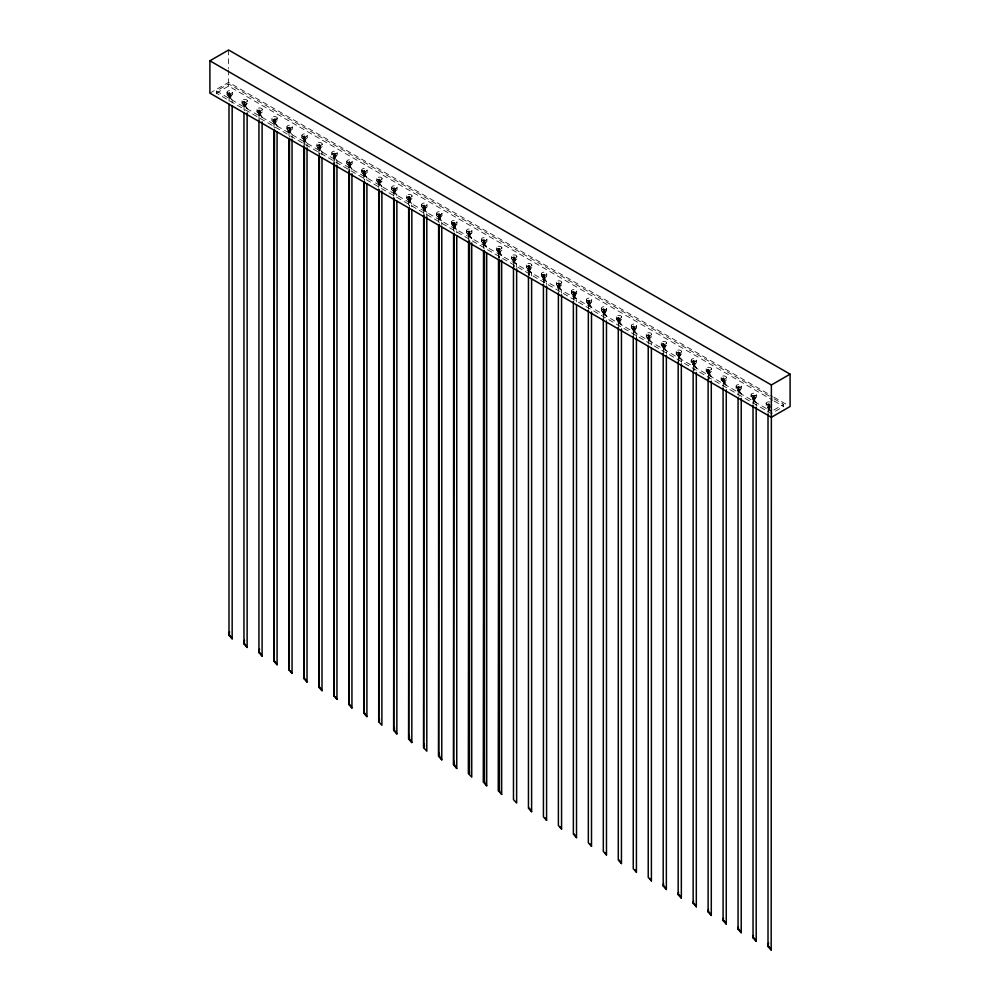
<?xml version="1.0" encoding="UTF-8"?>
<svg xmlns="http://www.w3.org/2000/svg" width="1000" height="1000" viewBox="0 0 1000 1000"><rect width="100%" height="100%" fill="white"/><g stroke="black" fill="none" stroke-linecap="round" stroke-linejoin="round"><path stroke-width="0.75" stroke-dasharray="5 3.75" d="M228.988 101.088L229.562 92.75L229.925 96.363L232.162 99.887L232.162 103.012M243.962 109.725L244.537 101.388L244.9 109.688M258.938 118.375L259.513 110.037L259.875 118.338M273.913 127.025L274.488 118.675L274.85 126.975M288.888 135.662L289.462 127.325L289.812 130.938L292.05 134.462L292.05 137.587M303.85 144.312L304.425 135.963L304.788 139.575L307.025 143.112L307.025 146.237M318.825 154.512L319.4 144.613L319.762 148.225L322 151.762L322 154.875M333.8 163.162L334.375 153.25L334.738 156.875L336.962 160.4L336.962 163.525M348.775 171.8L349.35 161.9L349.712 171.762M363.75 178.888L364.325 170.55L364.688 180.413M378.725 187.525L379.3 179.188L379.65 187.488M393.688 196.175L394.263 187.838L394.625 196.137M408.663 204.825L409.237 196.475L409.6 200.087L411.825 203.625L411.825 206.75M423.638 213.463L424.212 205.125L424.575 208.738L426.8 212.262L426.8 216.95M438.612 222.113L439.188 213.762L439.55 217.375L441.775 220.912L441.775 225.6M453.587 230.75L454.162 222.413L454.513 226.025L456.75 229.55L456.75 232.675M468.55 239.4L469.125 231.05L469.487 239.35M483.525 248.038L484.1 239.7L484.462 248M498.5 258.25L499.075 248.337L499.438 258.212M513.475 266.887L514.05 256.988L514.412 260.6L516.638 264.137L516.638 267.262M528.45 275.538L529.025 265.637L529.388 269.25L531.613 272.775L531.613 275.9M543.425 282.625L544 274.275L544.35 277.887L546.587 281.425L546.587 284.55M558.387 291.262L558.962 282.925L559.325 286.537L561.562 290.062L561.562 293.188M573.362 299.913L573.938 291.562L574.3 295.175L576.525 298.712L576.525 301.837M588.337 308.55L588.913 300.212L589.275 308.512M603.312 317.2L603.888 308.85L604.25 317.15M618.288 325.838L618.862 317.5L619.212 325.8M633.25 334.487L633.825 326.138L634.188 329.762L636.425 333.288L636.425 337.975M648.225 343.125L648.8 334.787L649.163 338.4L651.4 341.938L651.4 345.062M663.2 351.775L663.775 343.438L664.137 347.05L666.363 350.575L666.363 353.7M678.175 361.975L678.75 352.075L679.112 355.688L681.338 359.225L681.338 362.35M693.15 370.625L693.725 360.725L694.087 370.588M708.112 379.275L708.7 369.363L709.05 379.225M723.088 386.35L723.662 378.013L724.025 386.312M738.062 395L738.637 386.65L739 396.512M753.037 403.638L753.612 395.3L753.975 398.913L756.2 402.45L756.2 405.562M768.012 412.287L768.587 403.938L768.95 407.562M229.713 94.925C230.062 100.15 226.65 94.525 229.387 93.65C231.438 93.038 231.838 96.925 230.025 97.175M228.487 96.487L229.387 95.8M230.925 94.338L229.713 95.037M243.463 102.975C246.713 109.275 240.05 103.162 244.675 102.275C249.338 103.225 242.6 109.262 245.9 102.975M243.463 105.138L244.363 104.45M258.425 111.625C261.988 107.888 260.5 118.75 259.962 112.238C256.45 110.225 259.8 117.85 259.337 112.238L260.875 111.625M258.425 113.775L259.337 113.1M273.4 120.262C274.788 118.05 277.5 121.337 275.487 122.925C276.05 119.462 270.663 120.35 274.312 123.1M273.4 122.425L274.312 121.737M275.85 120.262L274.312 120.95M290.825 128.912C283.325 138.025 292.562 120.075 289.913 131.75M288.375 131.062L289.275 130.387M304.788 144.262L304.887 138.162L304.25 140.387L303.35 139.713L303.387 137.375L304.25 136.875L305.788 137.55L305.75 139.887L304.887 140.387M303.35 139.713L304.25 139.025M305.788 137.55L304.575 138.262L303.35 137.55M320.763 146.2C313.275 155.312 322.512 137.363 319.862 149.037M318.325 148.35L319.225 147.675M333.288 154.838C335.863 157.587 331.838 158.675 333.65 154.35C335.887 152.9 336.962 157.287 334.837 157.675M333.288 157L334.2 156.312M335.737 154.838L334.513 155.55M350.712 163.487L349.175 164.1C349.613 169.975 346.3 162.062 349.8 162.8C352.537 163.675 349.125 169.312 349.487 164.075M348.263 165.637L349.175 164.963M363.237 172.138C366.875 168.5 365.387 179.387 364.462 172.725C362.738 171.762 362.713 173.425 363.6 174.788C364.363 174.4 364.1 172.688 365.688 172.138M363.237 174.288L364.15 173.6M378.212 180.775C379.6 178.55 382.312 181.85 380.3 183.425C380.863 179.975 375.475 180.863 379.113 183.612M378.212 182.938L379.113 182.25M380.65 180.775L379.113 181.462M393.188 189.425C396.75 185.688 395.25 196.55 394.725 190.037C391.163 188.175 394.525 195.662 394.412 190.012M393.188 191.575L394.087 190.9M395.625 189.425L394.412 190.125M408.162 198.062C410.725 200.812 406.7 201.9 408.512 197.562C410.75 196.125 411.825 200.512 409.7 200.9M408.162 200.225L409.062 199.537M410.6 198.062L409.062 198.75L409.7 198.75L409.6 206.337M423.125 206.713C425.688 209.45 421.675 210.538 423.488 206.213C425.725 204.762 426.8 209.163 424.663 209.55M423.125 208.863L424.038 208.188M425.575 206.713L424.038 207.387L424.663 207.387L424.575 213.425M440.55 215.35L439.012 215.963C439.6 221.612 436.15 214.537 439.325 214.65C441.175 214.438 441.325 218 439.637 218.188M438.1 217.512L439.012 216.825M454.3 224.587C454.65 229.812 451.238 224.188 453.975 223.312C456.037 222.7 456.438 226.6 454.613 226.838M453.075 226.15L453.975 225.475M455.525 224L454.3 224.7M468.05 232.638C471.613 234.562 465.737 236.562 468.95 231.962C473.95 232.075 467.287 239.35 470.487 232.638M468.05 234.8L468.95 234.112M483.025 241.287C486.65 237.65 485.175 248.538 484.237 241.875C483.05 247.237 481.575 240.725 485.462 241.287M483.025 243.438L483.925 242.763M498.9 252.775C497.075 252.525 497.475 248.625 499.538 249.25C502.275 250.125 498.862 255.75 499.212 250.525M497.987 252.087L498.9 251.4M500.438 249.938L498.9 250.538M512.962 258.575C515.525 261.325 511.512 262.4 513.325 258.075C515.562 256.637 516.638 261.025 514.5 261.413M512.962 260.738L513.875 260.05M515.413 258.575C512.35 259.413 515.662 263.05 514.412 266.85M529.388 275.5C531.225 257.125 526.475 277.9 528.55 266.613C530.737 265.575 531.45 269.75 529.475 270.062M527.938 269.375L528.85 268.7M530.388 267.225L529.163 267.925L527.938 267.225M544.35 282.575L544.45 276.475L543.812 278.7L542.913 278.025L542.95 275.688L543.812 275.188L545.35 275.863L545.312 278.2L544.45 278.7M542.913 278.025L543.812 277.337M545.35 275.863L544.138 276.575L542.913 275.863M560.325 284.513C552.837 293.625 562.075 275.675 559.425 287.35M557.888 286.663L558.787 285.988M575.3 293.15L573.763 293.762C574.362 299.413 570.9 292.337 574.075 292.45C575.925 292.238 576.075 295.8 574.4 295.988M572.863 295.312L573.763 294.625M587.825 301.8C591.388 298.062 589.9 308.925 589.362 302.413C585.85 300.4 589.2 308.038 588.737 302.413L590.275 301.8M587.825 303.95L588.737 303.275M602.8 310.438C606.05 316.75 599.4 310.637 604.025 309.738C608.688 310.688 601.95 316.725 605.25 310.438M602.8 312.6L603.713 311.913M617.775 319.088C621.337 315.35 619.85 326.213 619.312 319.7C617.25 318.412 616.862 321.287 618.675 321.925M617.775 321.238L618.675 320.562M620.225 319.088L619 319.788M633.975 328.325C634.325 333.55 630.913 327.925 633.65 327.05C635.7 326.425 636.1 330.325 634.288 330.575M632.75 329.888L633.65 329.2M635.188 327.738L633.975 328.438M650.163 336.375C642.763 345.387 651.812 327.65 649.262 339.212M647.725 338.537L648.625 337.85M662.688 345.025C665.263 347.762 661.237 348.85 663.05 344.525C665.288 343.075 666.363 347.475 664.237 347.863M662.688 347.175L663.6 346.5M665.138 345.025L663.6 345.7L664.237 345.7L664.137 351.737M680.113 353.663L678.575 354.275C679.163 359.925 675.713 352.837 678.888 352.962C680.738 352.738 680.888 356.312 679.2 356.5M677.663 355.825L678.575 355.138M692.638 362.312C696.275 358.675 694.788 369.562 693.863 362.9C692.138 361.938 692.113 363.6 693 364.963C693.763 364.588 693.5 362.863 695.088 362.312M692.638 364.462L693.55 363.787M707.613 370.95C711.237 367.312 709.762 378.212 708.838 371.538C707.113 370.588 707.087 372.25 707.975 373.612C708.737 373.225 708.475 371.512 710.05 370.95M707.613 373.113L708.512 372.425M723.487 382.438C720.825 370.8 729.438 388.3 723.487 380.213M722.588 381.75L723.487 381.075M725.025 379.6L723.8 380.3L722.588 379.6M737.562 388.237C739.1 385.8 741.737 389.875 739.388 391.012C737.412 382.8 737.163 396.15 738.462 388.85L740 388.237M737.562 390.4L738.462 389.712M752.525 396.887C755.088 399.637 751.075 400.712 752.887 396.388C755.125 394.95 756.2 399.338 754.062 399.725M752.525 399.038L753.438 398.363M754.975 396.887L753.75 397.587M769.95 405.538L768.413 406.138C769 411.8 765.55 404.712 768.725 404.825C770.575 404.613 770.725 408.175 769.038 408.363M767.5 407.688L768.413 407M209.9 93.138L228.625 82.338L772.513 396.35M774.175 398.888L783.625 404.35L783.625 406.5L771.375 413.575L216.375 93.138L216.375 90.988L228.625 83.912L772.825 398.113M216.375 93.138L228.625 86.075L772.825 400.262M773.825 410L783.625 404.35M230.025 96.312L229.387 96.312M245 104.95L244.363 104.95M259.962 113.6L259.337 113.6M274.938 122.238L274.312 122.238M289.913 130.887L289.275 130.887M304.887 139.525L304.25 139.525M319.862 148.175L319.225 148.175M334.837 156.812L334.2 156.812M349.8 165.463L349.175 165.463M364.775 174.112L364.15 174.112M409.7 200.037L409.062 200.037M424.663 208.688L424.038 208.688M439.637 217.325L439.012 217.325M454.613 225.975L453.975 225.975M499.538 251.912L498.9 251.912M514.5 260.55L513.875 260.55M529.475 269.2L528.85 269.2M544.45 277.838L543.812 277.838M559.425 286.488L558.787 286.488M574.4 295.125L573.763 295.125M589.362 303.775L588.737 303.775M604.338 312.413L603.713 312.413M619.312 321.062L618.675 321.062M634.288 329.712L633.65 329.712M649.262 338.35L648.625 338.35M664.237 347L663.6 347M679.2 355.637L678.575 355.637M694.175 364.288L693.55 364.288M709.15 372.925L708.512 372.925M739.1 390.213L738.462 390.213M754.062 398.862L753.438 398.862M769.038 407.512L768.413 407.512M334.513 155.425L334.738 163.113M349.487 164.188L348.263 163.487M379.113 182.75L381.887 186.337L381.887 189.462M394.087 191.4L396.863 194.975L396.863 198.1M468.95 234.613L471.725 238.2L471.725 241.325M483.925 243.263L486.7 246.85L486.7 249.975M499.212 250.637L497.987 249.938M574.075 293.738L574.3 299.862M574.075 293.863L572.863 293.15M678.888 354.25L679.112 361.938M678.888 354.375L677.663 353.663M723.487 381.575L726.263 385.15L726.263 388.275M753.75 397.475L753.975 403.6M768.725 406.125L768.95 412.25M768.725 406.238L767.5 405.538M230.025 95.8L230.925 96.487M245 104.45L245.9 105.138M259.962 113.1L260.875 113.775M274.938 121.737L275.85 122.425M289.913 130.387L290.825 131.062M304.887 139.025L305.788 139.713M319.862 147.675L320.763 148.35M334.837 156.312L335.737 157M349.8 164.963L350.712 165.637M364.775 173.6L365.688 174.288M379.75 182.25L380.65 182.938M394.725 190.9L395.625 191.575M409.7 199.537L410.6 200.225M424.663 208.188L425.575 208.863M439.637 216.825L440.55 217.512M454.613 225.475L455.525 226.15M469.588 234.112L470.487 234.8M484.562 242.763L485.462 243.438M499.538 251.4L500.438 252.087M514.5 260.05L515.413 260.738M529.475 268.7L530.388 269.375M544.45 277.337L545.35 278.025M559.425 285.988L560.325 286.663M574.4 294.625L575.3 295.312M589.362 303.275L590.275 303.95M604.338 311.913L605.25 312.6M619.312 320.562L620.225 321.238M634.288 329.2L635.188 329.888M649.262 337.85L650.163 338.537M664.237 346.5L665.138 347.175M679.2 355.138L680.113 355.825M694.175 363.787L695.088 364.462M709.15 372.425L710.05 373.113M724.125 381.075L725.025 381.75M739.1 389.712L740 390.4M754.062 398.363L754.975 399.038M769.038 407L769.95 407.688M773.863 397.125L787.387 404.938M774.175 401.037L783.625 406.5M216.375 90.988L771.375 411.413M768.012 407.6L771.175 411.087M753.037 398.95L756.2 402.45M738.062 390.312L741.225 393.8L741.225 396.925M723.088 381.662L726.263 385.15M708.112 373.025L711.287 376.512L711.287 379.637M693.15 364.375L696.312 367.863L696.312 370.988M678.175 355.737L681.338 359.225M663.2 347.088L666.363 350.575M648.225 338.45L651.4 341.938M633.25 329.8L636.425 333.288M618.288 321.15L621.45 324.65L621.45 329.325M603.312 312.512L606.475 316L606.475 320.688M588.337 303.863L591.5 307.35L591.5 310.475M573.362 295.225L576.525 298.712M558.387 286.575L561.562 290.062M543.425 277.938L546.587 281.425M528.45 269.288L531.613 272.775M513.475 260.65L516.638 264.137M498.5 252L501.662 255.487L501.662 258.612M483.525 243.35L486.7 246.85M468.55 234.713L471.725 238.2M453.587 226.062L456.75 229.55M438.612 217.425L441.775 220.912M423.638 208.775L426.8 212.262M408.663 200.138L411.825 203.625M393.688 191.488L396.863 194.975M378.725 182.85L381.887 186.337M363.75 174.2L366.912 177.688L366.912 180.812M348.775 165.55L351.938 169.05L351.938 172.175M333.8 156.912L336.962 160.4M318.825 148.262L322 151.762M303.85 139.625L307.025 143.112M288.888 130.975L292.05 134.462M273.913 122.338L277.075 125.825L277.075 128.95M258.938 113.688L262.1 117.175L262.1 120.3M243.962 105.05L247.125 108.537L247.125 113.225M228.988 96.4L232.162 99.887M739 390.275L741.225 393.8M709.05 372.975L711.287 376.512M694.087 364.338L696.312 367.863M619.212 321.112L621.45 324.65M604.25 312.475L606.475 316M589.275 303.825L591.5 307.35M499.438 251.962L501.662 255.487M364.688 174.163L366.912 177.688M349.712 165.512L351.938 169.05M274.85 122.287L277.075 125.825M259.875 113.65L262.1 117.175M244.9 105L247.125 108.537M647.725 336.375L649.262 336.987L649.163 343.088M632.75 327.738L634.288 328.338L634.188 334.45M557.888 284.513L559.425 285.188L559.325 291.225M453.075 224L454.613 224.613L454.513 230.712M438.1 215.35L439.637 215.963L439.55 222.062M318.325 146.2L319.862 146.875L319.762 154.475M288.375 128.912L289.913 129.588L289.812 135.625M228.487 94.338L230.025 94.95L229.925 101.05M768.587 403.938L768.587 411.75M770.05 402.05A2.65 1.525 0 0 0 766.075 403.375L766.075 405.538A2.65 1.525 0 0 0 770.05 406.85M756.4 394.738L756.4 396.887A2.65 1.525 0 0 1 752.425 398.212A2.65 1.525 0 0 1 752.425 395.562A2.65 1.525 0 0 1 756.4 396.887M753.612 395.3L753.612 403.113M751.1 394.738L751.1 396.887M741.425 386.087L741.425 388.237A2.65 1.525 0 0 1 737.45 389.562A2.65 1.525 0 0 1 737.45 386.925A2.65 1.525 0 0 1 741.425 388.237M738.637 386.65L738.637 394.462M736.137 386.087L736.137 388.237M726.45 377.438A2.65 1.525 0 0 1 722.487 378.762A2.65 1.525 0 0 1 722.487 376.125A2.65 1.525 0 0 1 726.45 377.438L726.45 379.6M723.662 378.013L723.662 385.825M721.162 377.438L721.162 379.6M711.475 368.8A2.65 1.525 0 0 1 707.513 370.125A2.65 1.525 0 0 1 707.513 367.475A2.65 1.525 0 0 1 711.475 368.8L711.475 370.95M708.7 369.363L708.7 378.738M706.188 368.8L706.188 370.95M696.513 360.15L696.513 362.312A2.65 1.525 0 0 1 692.537 363.638A2.65 1.525 0 0 1 692.537 360.988A2.65 1.525 0 0 1 696.513 362.312M693.725 360.725L693.725 370.087M691.213 360.15L691.213 362.312M681.538 351.512A2.65 1.525 0 0 1 677.562 352.837A2.65 1.525 0 0 1 677.562 350.188A2.65 1.525 0 0 1 681.538 351.512L681.538 353.663M678.75 352.075L678.75 361.45M676.237 351.512L676.237 353.663M666.562 342.863A2.65 1.525 0 0 1 662.588 344.188A2.65 1.525 0 0 1 662.588 341.538A2.65 1.525 0 0 1 666.562 342.863L666.562 345.025M663.775 343.438L663.775 352.8M661.263 342.863L661.263 345.025M651.587 334.225A2.65 1.525 0 0 1 647.625 335.538A2.65 1.525 0 0 1 647.625 332.9A2.65 1.525 0 0 1 651.587 334.225L651.587 336.375M648.8 334.787L648.8 344.162M646.3 334.225L646.3 336.375M636.613 325.575L636.613 327.738M633.825 326.138L633.825 335.513M631.325 325.575L631.325 327.738M621.65 316.938A2.65 1.525 0 0 1 617.675 318.25A2.65 1.525 0 0 1 617.675 315.613A2.65 1.525 0 0 1 621.65 316.938L621.65 319.088M618.862 317.5L618.862 326.875M616.35 316.938L616.35 319.088M606.675 308.288L606.675 310.438M603.888 308.85L603.888 318.225M601.375 308.288L601.375 310.438M591.7 299.637L591.7 301.8M588.913 300.212L588.913 308.025M586.4 299.637L586.4 301.8M576.725 291L576.725 293.15M573.938 291.562L573.938 299.375M571.438 291L571.438 293.15M561.75 282.35A2.65 1.525 0 0 1 557.788 283.675A2.65 1.525 0 0 1 557.788 281.025A2.65 1.525 0 0 1 561.75 282.35L561.75 284.513M558.962 282.925L558.962 290.738M556.462 282.35L556.462 284.513M546.775 273.712L546.775 275.863M544 274.275L544 282.087M541.487 273.712L541.487 275.863M531.812 265.062A2.65 1.525 0 0 1 527.837 266.388A2.65 1.525 0 0 1 527.837 263.738A2.65 1.525 0 0 1 531.812 265.062L531.812 267.225M529.025 265.637L529.025 275M526.512 265.062L526.512 267.225M516.838 256.425A2.65 1.525 0 0 1 512.863 257.75A2.65 1.525 0 0 1 512.863 255.1A2.65 1.525 0 0 1 516.838 256.425L516.838 258.575M514.05 256.988L514.05 266.363M511.538 256.425L511.538 258.575M501.863 247.775A2.65 1.525 0 0 1 497.887 249.1A2.65 1.525 0 0 1 497.887 246.45A2.65 1.525 0 0 1 501.863 247.775L501.863 249.938M499.075 248.337L499.075 257.712M496.562 247.775L496.562 249.938M486.887 239.137L486.887 241.287M484.1 239.7L484.1 249.075M481.6 239.137L481.6 241.287M471.912 230.487L471.912 232.638M469.125 231.05L469.125 240.425M466.625 230.487L466.625 232.638M456.95 221.838L456.95 224M454.162 222.413L454.162 231.788M451.65 221.838L451.65 224M441.975 213.2L441.975 215.35M439.188 213.762L439.188 223.137M436.675 213.2L436.675 215.35M427 204.55L427 206.713M424.212 205.125L424.212 214.5M421.7 204.55L421.7 206.713M412.025 195.912A2.65 1.525 0 0 1 408.05 197.237A2.65 1.525 0 0 1 408.05 194.587A2.65 1.525 0 0 1 412.025 195.912L412.025 198.062M409.237 196.475L409.237 205.85M406.737 195.912L406.737 198.062M397.05 187.262L397.05 189.425M394.263 187.838L394.263 195.637M391.763 187.262L391.763 189.425M382.075 178.625A2.65 1.525 0 0 1 378.113 179.95A2.65 1.525 0 0 1 378.113 177.3A2.65 1.525 0 0 1 382.075 178.625L382.075 180.775M379.3 179.188L379.3 187M376.788 178.625L376.788 180.775M367.113 169.975L367.113 172.138M364.325 170.55L364.325 179.913M361.812 169.975L361.812 172.138M352.137 161.337L352.137 163.487M349.35 161.9L349.35 171.275M346.838 161.337L346.838 163.487M337.163 152.688L337.163 154.838A2.65 1.525 0 0 1 333.188 156.163A2.65 1.525 0 0 1 333.188 153.525A2.65 1.525 0 0 1 337.163 154.838M334.375 153.25L334.375 162.625M331.875 152.688L331.875 154.838M322.188 144.037A2.65 1.525 0 0 1 318.225 145.363A2.65 1.525 0 0 1 318.225 142.725A2.65 1.525 0 0 1 322.188 144.037L322.188 146.2M319.4 144.613L319.4 153.988M316.9 144.037L316.9 146.2M307.213 135.4L307.213 137.55M304.425 135.963L304.425 145.338M301.925 135.4L301.925 137.55M292.25 126.75L292.25 128.912M289.462 127.325L289.462 136.7M286.95 126.75L286.95 128.912M277.275 118.112A2.65 1.525 0 0 1 273.3 119.438A2.65 1.525 0 0 1 273.3 116.788A2.65 1.525 0 0 1 277.275 118.112L277.275 120.262A2.65 1.525 0 0 1 273.3 121.587A2.65 1.525 0 0 1 273.3 118.938A2.65 1.525 0 0 1 277.275 120.262M274.488 118.675L274.488 128.05M271.975 118.112L271.975 120.262M262.3 109.462A2.65 1.525 0 0 1 258.325 110.787A2.65 1.525 0 0 1 258.325 108.138A2.65 1.525 0 0 1 262.3 109.462L262.3 111.625M259.513 110.037L259.513 119.4M257 109.462L257 111.625M247.325 100.825A2.65 1.525 0 0 1 243.35 102.15A2.65 1.525 0 0 1 243.35 99.5A2.65 1.525 0 0 1 247.325 100.825L247.325 102.975M244.537 101.388L244.537 110.763M242.037 100.825L242.037 102.975M232.35 92.175L232.35 94.338M229.562 92.75L229.562 100.55M228.625 50L228.625 68.475M228.625 70.013L228.625 82.338M228.625 83.912L228.625 86.075M227.062 92.175L227.062 94.338M770.05 404.7A2.65 1.525 0 0 1 766.075 403.375M766.075 405.538A2.65 1.525 0 0 1 770.05 404.212M245 103.663L244.363 103.588L245 103.588M604.338 311.125L603.713 311.05L604.338 311.05M677.013 354.75A2.65 1.525 0 0 0 681.45 354.062A2.65 1.525 0 0 0 678.2 352.188A2.65 1.525 0 0 0 677.013 354.75M662.05 346.1A2.65 1.525 0 0 0 666.475 345.412A2.65 1.525 0 0 0 663.225 343.55A2.65 1.525 0 0 0 662.05 346.1M647.075 337.463A2.65 1.525 0 0 0 651.5 336.775A2.65 1.525 0 0 0 648.263 334.9A2.65 1.525 0 0 0 647.075 337.463M632.1 326.662A2.65 1.525 0 0 0 636.525 325.975A2.65 1.525 0 0 0 633.288 324.1A2.65 1.525 0 0 0 632.1 326.662M632.1 328.812A2.65 1.525 0 0 0 636.525 328.125A2.65 1.525 0 0 0 633.288 326.25A2.65 1.525 0 0 0 632.1 328.812M617.125 320.163A2.65 1.525 0 0 0 621.55 319.488A2.65 1.525 0 0 0 618.312 317.613A2.65 1.525 0 0 0 617.125 320.163M602.15 309.363A2.65 1.525 0 0 0 606.575 308.688A2.65 1.525 0 0 0 603.337 306.812A2.65 1.525 0 0 0 602.15 309.363M602.15 311.525A2.65 1.525 0 0 0 606.575 310.837A2.65 1.525 0 0 0 603.337 308.962A2.65 1.525 0 0 0 602.15 311.525M587.175 300.725A2.65 1.525 0 0 0 591.613 300.038A2.65 1.525 0 0 0 588.362 298.163A2.65 1.525 0 0 0 587.175 300.725M587.175 302.875A2.65 1.525 0 0 0 591.613 302.2A2.65 1.525 0 0 0 588.362 300.325A2.65 1.525 0 0 0 587.175 302.875M572.212 292.075A2.65 1.525 0 0 0 576.638 291.4A2.65 1.525 0 0 0 573.4 289.525A2.65 1.525 0 0 0 572.212 292.075M572.212 294.237A2.65 1.525 0 0 0 576.638 293.55A2.65 1.525 0 0 0 573.4 291.675A2.65 1.525 0 0 0 572.212 294.237M542.263 274.788A2.65 1.525 0 0 0 546.688 274.1A2.65 1.525 0 0 0 543.45 272.238A2.65 1.525 0 0 0 542.263 274.788M542.263 276.95A2.65 1.525 0 0 0 546.688 276.262A2.65 1.525 0 0 0 543.45 274.387A2.65 1.525 0 0 0 542.263 276.95M557.238 285.587A2.65 1.525 0 0 0 561.663 284.9A2.65 1.525 0 0 0 558.425 283.038A2.65 1.525 0 0 0 557.238 285.587M512.312 259.662A2.65 1.525 0 0 0 516.75 258.975A2.65 1.525 0 0 0 513.5 257.1A2.65 1.525 0 0 0 512.312 259.662M527.288 268.3A2.65 1.525 0 0 0 531.712 267.613A2.65 1.525 0 0 0 528.475 265.75A2.65 1.525 0 0 0 527.288 268.3M482.375 240.212A2.65 1.525 0 0 0 486.8 239.525A2.65 1.525 0 0 0 483.562 237.65A2.65 1.525 0 0 0 482.375 240.212M482.375 242.362A2.65 1.525 0 0 0 486.8 241.688A2.65 1.525 0 0 0 483.562 239.812A2.65 1.525 0 0 0 482.375 242.362M497.35 251.012A2.65 1.525 0 0 0 501.775 250.325A2.65 1.525 0 0 0 498.525 248.45A2.65 1.525 0 0 0 497.35 251.012M452.425 222.925A2.65 1.525 0 0 0 456.85 222.237A2.65 1.525 0 0 0 453.612 220.362A2.65 1.525 0 0 0 452.425 222.925M452.425 225.075A2.65 1.525 0 0 0 456.85 224.4A2.65 1.525 0 0 0 453.612 222.525A2.65 1.525 0 0 0 452.425 225.075M467.4 231.562A2.65 1.525 0 0 0 471.825 230.888A2.65 1.525 0 0 0 468.587 229.013A2.65 1.525 0 0 0 467.4 231.562M467.4 233.725A2.65 1.525 0 0 0 471.825 233.038A2.65 1.525 0 0 0 468.587 231.163A2.65 1.525 0 0 0 467.4 233.725M422.475 205.637A2.65 1.525 0 0 0 426.912 204.95A2.65 1.525 0 0 0 423.663 203.075A2.65 1.525 0 0 0 422.475 205.637M422.475 207.787A2.65 1.525 0 0 0 426.912 207.1A2.65 1.525 0 0 0 423.663 205.238A2.65 1.525 0 0 0 422.475 207.787M437.45 214.275A2.65 1.525 0 0 0 441.875 213.6A2.65 1.525 0 0 0 438.638 211.725A2.65 1.525 0 0 0 437.45 214.275M437.45 216.438A2.65 1.525 0 0 0 441.875 215.75A2.65 1.525 0 0 0 438.638 213.875A2.65 1.525 0 0 0 437.45 216.438M751.875 395.812A2.65 1.525 0 0 0 756.312 395.125A2.65 1.525 0 0 0 753.062 393.25A2.65 1.525 0 0 0 751.875 395.812M736.912 387.163A2.65 1.525 0 0 0 741.338 386.488A2.65 1.525 0 0 0 738.1 384.613A2.65 1.525 0 0 0 736.912 387.163M721.938 380.675A2.65 1.525 0 0 0 726.363 379.988A2.65 1.525 0 0 0 723.125 378.125A2.65 1.525 0 0 0 721.938 380.675M706.963 372.038A2.65 1.525 0 0 0 711.388 371.35A2.65 1.525 0 0 0 708.15 369.475A2.65 1.525 0 0 0 706.963 372.038M691.988 361.238A2.65 1.525 0 0 0 696.413 360.55A2.65 1.525 0 0 0 693.175 358.675A2.65 1.525 0 0 0 691.988 361.238M392.537 188.35A2.65 1.525 0 0 0 396.962 187.662A2.65 1.525 0 0 0 393.725 185.787A2.65 1.525 0 0 0 392.537 188.35M392.537 190.5A2.65 1.525 0 0 0 396.962 189.812A2.65 1.525 0 0 0 393.725 187.95A2.65 1.525 0 0 0 392.537 190.5M407.512 199.15A2.65 1.525 0 0 0 411.938 198.463A2.65 1.525 0 0 0 408.7 196.588A2.65 1.525 0 0 0 407.512 199.15M362.587 171.062A2.65 1.525 0 0 0 367.013 170.375A2.65 1.525 0 0 0 363.775 168.5A2.65 1.525 0 0 0 362.587 171.062M362.587 173.212A2.65 1.525 0 0 0 367.013 172.525A2.65 1.525 0 0 0 363.775 170.65A2.65 1.525 0 0 0 362.587 173.212M377.562 181.863A2.65 1.525 0 0 0 381.987 181.175A2.65 1.525 0 0 0 378.75 179.3A2.65 1.525 0 0 0 377.562 181.863M332.65 153.763A2.65 1.525 0 0 0 337.075 153.088A2.65 1.525 0 0 0 333.825 151.213A2.65 1.525 0 0 0 332.65 153.763M347.612 162.413A2.65 1.525 0 0 0 352.05 161.725A2.65 1.525 0 0 0 348.8 159.85A2.65 1.525 0 0 0 347.612 162.413M347.612 164.562A2.65 1.525 0 0 0 352.05 163.888A2.65 1.525 0 0 0 348.8 162.013A2.65 1.525 0 0 0 347.612 164.562M317.675 147.275A2.65 1.525 0 0 0 322.1 146.6A2.65 1.525 0 0 0 318.863 144.725A2.65 1.525 0 0 0 317.675 147.275M302.7 136.475A2.65 1.525 0 0 0 307.125 135.8A2.65 1.525 0 0 0 303.888 133.925A2.65 1.525 0 0 0 302.7 136.475M302.7 138.637A2.65 1.525 0 0 0 307.125 137.95A2.65 1.525 0 0 0 303.888 136.075A2.65 1.525 0 0 0 302.7 138.637M287.725 127.837A2.65 1.525 0 0 0 292.15 127.15A2.65 1.525 0 0 0 288.913 125.275A2.65 1.525 0 0 0 287.725 127.837M287.725 129.987A2.65 1.525 0 0 0 292.15 129.3A2.65 1.525 0 0 0 288.913 127.438A2.65 1.525 0 0 0 287.725 129.987M257.775 112.7A2.65 1.525 0 0 0 262.213 112.013A2.65 1.525 0 0 0 258.962 110.15A2.65 1.525 0 0 0 257.775 112.7M242.812 104.062A2.65 1.525 0 0 0 247.237 103.375A2.65 1.525 0 0 0 244 101.5A2.65 1.525 0 0 0 242.812 104.062M227.838 93.263A2.65 1.525 0 0 0 232.262 92.575A2.65 1.525 0 0 0 229.025 90.7A2.65 1.525 0 0 0 227.838 93.263M227.838 95.412A2.65 1.525 0 0 0 232.262 94.725A2.65 1.525 0 0 0 229.025 92.85A2.65 1.525 0 0 0 227.838 95.412"/><path stroke-width="1.5" d="M232.162 106.137L232.162 638.8L228.988 635.312L229.562 631.65M247.125 113.225L247.125 647.45L243.962 643.95L244.537 640.3M262.1 121.862L262.1 656.087L258.938 652.6L259.513 648.95M277.075 132.075L277.075 664.737L273.913 661.25L274.488 129.613M292.05 139.15L292.05 673.375L288.888 669.887L289.462 138.25M307.025 147.8L307.025 682.025L303.85 678.538L304.425 146.9M322 158L322 690.662L318.825 687.175L319.4 155.55M336.962 165.087L336.962 699.312L333.8 695.825L334.375 164.188M351.938 173.738L351.938 707.962L348.775 704.463L349.35 172.838M366.912 183.938L366.912 716.6L363.75 713.112L364.325 181.475M381.887 191.025L381.887 725.25L378.725 721.75L379.3 190.125M396.863 201.225L396.863 733.888L393.688 730.4L394.263 198.762M411.825 209.875L411.825 742.537L408.663 739.05L409.237 207.413M426.8 216.95L426.8 751.175L423.638 747.688L424.212 216.05M441.775 227.162L441.775 759.825L438.612 756.338L439.188 224.7M456.75 235.8L456.75 768.462L453.587 764.975L454.162 233.35M471.725 242.887L471.725 777.113L468.55 773.625L469.125 241.988M486.7 253.088L486.7 785.75L483.525 782.262L484.1 250.637M501.662 260.175L501.662 794.4L498.5 790.913L499.075 259.275M666.363 355.262L666.363 889.488L663.2 886L663.587 883.562M681.338 363.913L681.338 898.138L678.175 894.638L678.562 892.212M696.312 372.55L696.312 906.775L693.15 903.288L693.525 900.85M711.287 381.2L711.287 915.425L708.112 911.938L708.5 909.5M726.263 389.837L726.263 924.062L723.088 920.575L723.475 918.138M741.225 398.488L741.225 932.712L738.062 929.225L738.45 926.787M756.2 407.125L756.2 941.35L753.037 937.862L753.425 935.425M790.1 374.162L228.625 50L209.9 60.8L209.9 93.138L771.375 417.3L790.1 406.5L790.1 374.162L771.375 384.975L771.175 950L768.012 946.513L768.587 942.85M209.9 60.8L771.375 384.975M651.4 348.188L651.4 880.85L648.225 877.35L648.225 346.25M636.425 337.975L636.425 872.2L633.25 868.713L633.25 336.05M621.45 329.325L621.45 863.55L618.288 860.062L618.288 327.4M606.475 322.25L606.475 854.912L603.312 851.425L603.312 318.762M591.5 312.038L591.5 846.263L588.337 842.775L588.337 310.113M576.525 304.962L576.525 837.625L573.362 834.137L573.362 301.475M561.562 294.75L561.562 828.975L558.387 825.487L558.387 292.825M546.587 286.112L546.587 820.337L543.425 816.85L543.425 284.175M531.613 279.025L531.613 811.688L528.45 808.2L528.45 277.1M768.95 946.462L771.175 950M753.975 937.825L756.2 941.35M739 929.175L741.225 932.712M724.025 920.537L726.263 924.062M709.05 911.888L711.287 915.425M694.087 903.25L696.312 906.775M679.112 894.6L681.338 898.138M664.137 885.962L666.363 889.488M649.912 878.487L651.4 880.85M634.938 869.85L636.425 872.2M619.212 860.025L621.45 863.55M604.987 852.562L606.475 854.912M590.013 843.913L591.5 846.263M574.3 834.087L576.525 837.625M560.075 826.625L561.562 828.975M545.1 817.975L546.587 820.337M529.388 808.162L531.613 811.688M500.175 792.05L501.662 794.4M484.1 778.612L484.462 782.225L486.7 785.75M456.75 768.462L454.513 764.938L454.162 761.325M441.775 759.825L439.55 756.287L439.188 752.675M409.6 739L411.825 742.537M394.625 730.362L396.863 733.888M364.688 713.075L366.912 716.6M349.712 704.425L351.938 707.962M335.475 696.963L336.962 699.312M319.762 687.138L322 690.662M304.788 678.487L307.025 682.025M290.562 671.025L292.05 673.375M274.85 661.2L277.075 664.737M259.875 652.562L262.1 656.087M244.9 643.913L247.125 647.45M229.925 635.275L232.162 638.8M499.075 787.25L499.438 790.875L499.438 259.762M469.125 769.963L469.487 773.575L469.487 240.912M424.212 744.038L424.45 746.438M409.237 735.387L409.475 737.8M394.263 726.737L394.513 729.15M379.3 718.1L379.538 720.512M768.012 413.85L768.012 946.513M753.037 405.2L753.037 937.862M738.062 398.125L738.062 929.225M723.088 387.912L723.088 920.575M708.112 379.275L708.112 911.938M693.15 372.188L693.15 903.288M678.175 361.975L678.175 894.638M663.2 353.338L663.2 886M516.638 268.825L516.638 803.05L513.475 799.55L513.475 266.887M498.5 259.812L498.5 790.913M484.462 251.125L484.462 782.225M483.525 251.163L483.525 782.262M468.55 240.963L468.55 773.625M453.587 233.875L453.587 764.975M438.612 225.238L438.612 756.338M423.638 215.025L423.638 747.688M408.663 207.938L408.663 739.05M393.688 197.738L393.688 730.4M378.725 189.088L378.725 721.75M363.75 182.013L363.75 713.112M348.775 171.8L348.775 704.463M333.8 163.162L333.8 695.825M318.825 156.075L318.825 687.175M303.85 145.875L303.85 678.538M288.888 138.787L288.888 669.887M273.913 130.137L273.913 661.25M258.938 119.938L258.938 652.6M243.962 112.85L243.962 643.95M228.988 104.213L228.988 635.312"/></g></svg>
